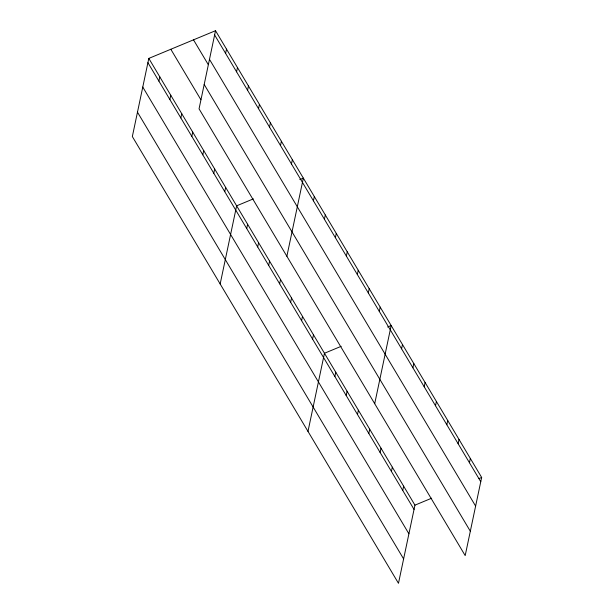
<?xml version="1.0" encoding="UTF-8"?>
<svg xmlns="http://www.w3.org/2000/svg" width="614" height="614" viewBox="0 0 614 614"><rect width="100%" height="100%" fill="white"/><g stroke="black" fill="none" stroke-linecap="round" stroke-linejoin="round"><path stroke-width="0.92" d="M148.811 58.407L132.34 136.554L398.478 583.3L414.949 505.153L148.811 58.407L215.522 30.7L481.66 477.446L465.189 555.593L199.051 108.847L215.522 30.7M158.888 81.102L159.786 76.834M169.863 99.529L170.769 95.262M180.846 117.957L181.744 113.69M191.821 136.385L192.719 132.117M202.804 154.812L203.702 150.545M225.599 53.395L226.505 49.128M213.779 173.248L214.677 168.973M236.582 71.823L237.48 67.555M224.755 191.675L225.66 187.4M247.557 90.25L248.455 85.983M220.165 283.983L236.636 205.828L253.367 198.882M258.532 108.686L259.438 104.411M246.713 228.531L247.611 224.256M269.515 127.113L270.413 122.838M257.688 246.958L258.594 242.691M280.491 145.541L281.389 141.266M268.671 265.386L269.569 261.119M291.473 163.969L292.371 159.694M279.646 283.814L280.544 279.547M286.876 256.276L303.347 178.129L299.824 179.587M290.629 302.241L291.527 297.974M313.424 200.824L314.33 196.557M301.604 320.669L302.502 316.402M324.407 219.252L325.305 214.984M312.58 339.097L313.478 334.83M335.382 237.679L336.28 233.412M307.99 431.404L324.461 353.257L341.192 346.311M346.357 256.107L347.263 251.84M334.868 376.512L335.774 372.245M357.34 274.535L358.238 270.267M346.181 395.5L347.079 391.233M368.316 292.962L369.214 288.695M357.494 414.488L358.392 410.213M379.298 311.39L380.196 307.123M374.701 403.705L391.172 325.55L387.649 327.016M368.807 433.476L369.705 429.201M401.587 348.806L402.485 344.538M380.112 452.457L381.01 448.189M412.892 367.794L413.798 363.526M391.425 471.445L392.323 467.177M424.205 386.782L425.103 382.514M402.738 490.432L403.636 486.165M435.518 405.77L436.416 401.495M446.823 424.758L447.729 420.483M458.136 443.738L459.034 439.471M469.449 462.726L470.347 458.458M414.949 505.153L431.68 498.2M479.02 478.544L481.66 477.446M214.624 34.967L480.762 481.714M209.489 59.351L475.62 506.097M193.51 39.841L208.307 64.677M204.193 84.471L470.324 531.217M170.822 49.266L200.893 99.737M147.913 62.674L414.043 509.42M142.77 87.058L408.909 533.796M137.482 112.178L403.613 558.917"/></g></svg>
